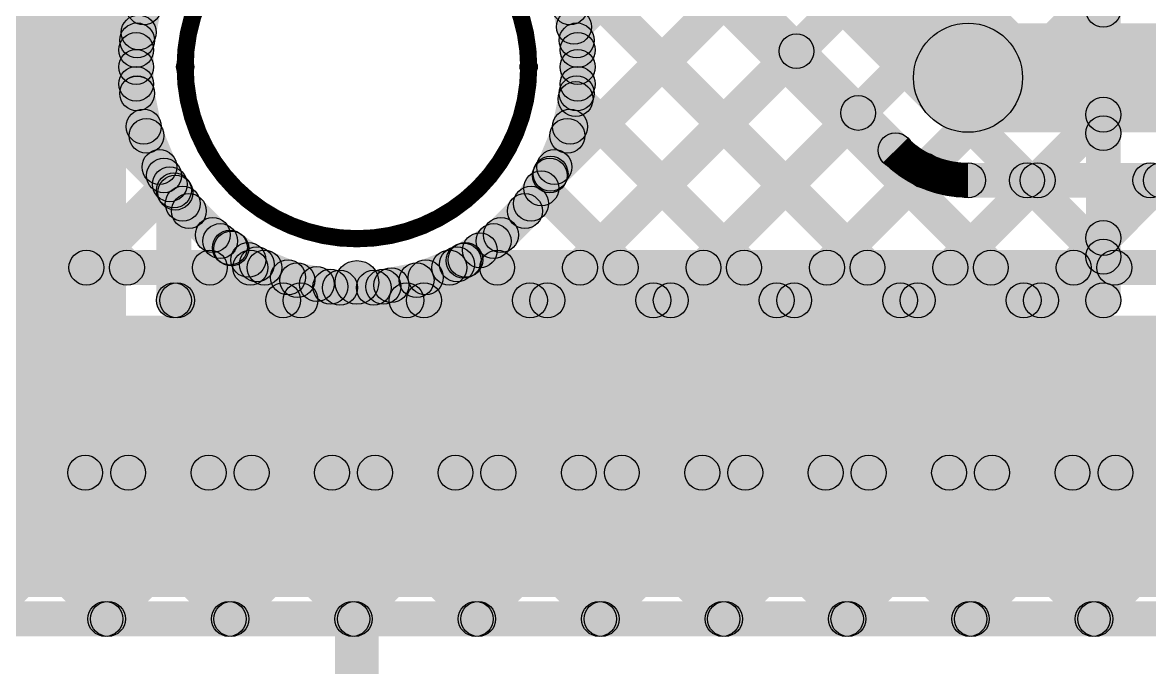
# Model space of a CAD drawing. Header units: millimetres. Extents: x -0.2 to 4.57, y -0.3 to 0.49.
# Drawn here: x 3.3486 to 3.6068, y 0.0199 to 0.1676 of the extents above; entities that cross this region are included whole.
import ezdxf

# ---------------------------------------------------------------- set-up
doc = ezdxf.new("R2010")
doc.units = ezdxf.units.MM
doc.header["$MEASUREMENT"] = 0
for name, color, linetype in [('BottomLayer', 5, 'Continuous'), ('Mechanical1', 6, 'Continuous'), ('Mechanical2', 216, 'Continuous'), ('MultiLayer', 9, 'Continuous'), ('TopLayer', 1, 'Continuous')]:
    doc.layers.add(name, color=color, linetype=linetype)

msp = doc.modelspace()

# ---------------------------------------------------------------- hatches: boundary and pattern name
at = {"layer": 'BottomLayer'}
for points in [[(3.49042, 0.21216), (3.5081, 0.22984), (3.5741, 0.16384), (3.55642, 0.14616)], [(3.28367, 0.19467), (3.28933, 0.20033), (3.37533, 0.11433), (3.36967, 0.10867)], [(3.30947, 0.10867), (3.30381, 0.11433), (3.38981, 0.20033), (3.39547, 0.19467)], [(3.31196, 0.19467), (3.31761, 0.20033), (3.38642, 0.13152), (3.38077, 0.12586)], [(3.34024, 0.19467), (3.3459, 0.20033), (3.37802, 0.16821), (3.37236, 0.16255)], [(3.48166, 0.19467), (3.48732, 0.20033), (3.57332, 0.11433), (3.56766, 0.10867)], [(3.4867, 0.19467), (3.49236, 0.20033), (3.55146, 0.14123), (3.5458, 0.13557)], [(3.47778, 0.16384), (3.47212, 0.16949), (3.49483, 0.1922), (3.50048, 0.18654)], [(3.46269, 0.18536), (3.46834, 0.19102), (3.54504, 0.11433), (3.53938, 0.10867)], [(3.47241, 0.13019), (3.46676, 0.13585), (3.50897, 0.17806), (3.51463, 0.1724)], [(3.37875, 0.16277), (3.3709, 0.16433), (3.37242, 0.17193), (3.38026, 0.17037)], [(3.47013, 0.17037), (3.47798, 0.17193), (3.47949, 0.16433), (3.47164, 0.16277)], [(3.56526, 0.1425), (3.56526, 0.1675), (3.65026, 0.1675), (3.65026, 0.1425)], [(3.47918, 0.10867), (3.47352, 0.11433), (3.52311, 0.16392), (3.52877, 0.15826)], [(3.37861, 0.15748), (3.37061, 0.15748), (3.37061, 0.16136), (3.37861, 0.16136)], [(3.47978, 0.15748), (3.47178, 0.15748), (3.47178, 0.16136), (3.47978, 0.16136)], [(3.37861, 0.1536), (3.37061, 0.1536), (3.37061, 0.15748), (3.37861, 0.15748)], [(3.47978, 0.1536), (3.47178, 0.1536), (3.47178, 0.15748), (3.47978, 0.15748)], [(3.33776, 0.10867), (3.3321, 0.11433), (3.372, 0.15423), (3.37766, 0.14857)], [(3.47248, 0.14728), (3.47814, 0.15294), (3.51675, 0.11433), (3.51109, 0.10867)], [(3.3709, 0.15063), (3.37875, 0.1522), (3.38026, 0.14459), (3.37242, 0.14303)], [(3.47798, 0.14303), (3.47013, 0.14459), (3.47164, 0.15219), (3.47949, 0.15063)], [(3.50746, 0.10867), (3.50181, 0.11433), (3.53725, 0.14977), (3.54291, 0.14412)], [(3.37328, 0.14017), (3.38067, 0.14324), (3.38364, 0.13607), (3.37625, 0.13301)], [(3.47414, 0.13301), (3.46675, 0.13607), (3.46972, 0.14324), (3.47711, 0.14017)], [(3.37766, 0.13038), (3.38431, 0.13482), (3.38862, 0.12837), (3.38196, 0.12393)], [(3.46843, 0.12393), (3.46178, 0.12837), (3.46609, 0.13482), (3.47274, 0.13038)], [(3.53575, 0.10867), (3.53009, 0.11433), (3.55236, 0.1366), (3.55802, 0.13094)], [(3.56403, 0.10867), (3.55837, 0.11433), (3.57837, 0.13433), (3.58403, 0.12867)], [(3.56526, 0.1275), (3.56526, 0.1355), (3.65026, 0.1355), (3.65026, 0.1275)], [(3.57595, 0.12867), (3.5816, 0.13433), (3.6016, 0.11433), (3.59595, 0.10867)], [(3.59231, 0.10867), (3.58666, 0.11433), (3.60666, 0.13433), (3.61231, 0.12867)], [(3.60423, 0.12867), (3.60989, 0.13433), (3.62989, 0.11433), (3.62423, 0.10867)], [(3.36604, 0.10867), (3.36038, 0.11433), (3.37949, 0.13343), (3.38515, 0.12777)], [(3.46463, 0.12685), (3.47029, 0.13251), (3.48847, 0.11433), (3.48281, 0.10867)], [(3.38386, 0.12162), (3.38951, 0.12728), (3.395, 0.1218), (3.38934, 0.11614)], [(3.46105, 0.11614), (3.4554, 0.1218), (3.46088, 0.12728), (3.46654, 0.12162)], [(3.39432, 0.10867), (3.38867, 0.11433), (3.39326, 0.11892), (3.39892, 0.11326)], [(3.39165, 0.11425), (3.39609, 0.1209), (3.40254, 0.11659), (3.39809, 0.10994)], [(3.4523, 0.10994), (3.44785, 0.11659), (3.4543, 0.1209), (3.45875, 0.11425)], [(3.39358, 0.11305), (3.39923, 0.11871), (3.40361, 0.11433), (3.39796, 0.10867)], [(3.45055, 0.11264), (3.45621, 0.1183), (3.46018, 0.11433), (3.45453, 0.10867)], [(2.76194, 0.1075), (2.76194, 0.1155), (3.40402, 0.1155), (3.40402, 0.1075)], [(3.44637, 0.1075), (3.44637, 0.1155), (4.17479, 0.1155), (4.17479, 0.1075)], [(2.75126, 0.0755), (2.75126, 0.1005), (4.18547, 0.1005), (4.18547, 0.0755)], [(2.76194, 0.0605), (2.76194, 0.0685), (4.17479, 0.0685), (4.17479, 0.0605)], [(3.33182, 0.06167), (3.33748, 0.06733), (3.37098, 0.03383), (3.36532, 0.02817)], [(3.34211, 0.02817), (3.33645, 0.03383), (3.36995, 0.06733), (3.37561, 0.06167)], [(3.3601, 0.06167), (3.36576, 0.06733), (3.39926, 0.03383), (3.3936, 0.02817)], [(3.37039, 0.02817), (3.36474, 0.03383), (3.39824, 0.06733), (3.40389, 0.06167)], [(3.38839, 0.06167), (3.39405, 0.06733), (3.42755, 0.03383), (3.42189, 0.02817)], [(3.39868, 0.02817), (3.39302, 0.03383), (3.42652, 0.06733), (3.43218, 0.06167)], [(3.41667, 0.06167), (3.42233, 0.06733), (3.45583, 0.03383), (3.45017, 0.02817)], [(3.42696, 0.02817), (3.42131, 0.03383), (3.45481, 0.06733), (3.46046, 0.06167)], [(3.44496, 0.06167), (3.45061, 0.06733), (3.48411, 0.03383), (3.47846, 0.02817)], [(3.45525, 0.02817), (3.44959, 0.03383), (3.48309, 0.06733), (3.48875, 0.06167)], [(3.47324, 0.06167), (3.4789, 0.06733), (3.5124, 0.03383), (3.50674, 0.02817)], [(3.48353, 0.02817), (3.47787, 0.03383), (3.51137, 0.06733), (3.51703, 0.06167)], [(3.50153, 0.06167), (3.50718, 0.06733), (3.54068, 0.03383), (3.53503, 0.02817)], [(3.51181, 0.02817), (3.50616, 0.03383), (3.53966, 0.06733), (3.54531, 0.06167)], [(3.52981, 0.06167), (3.53547, 0.06733), (3.56897, 0.03383), (3.56331, 0.02817)], [(3.5401, 0.02817), (3.53444, 0.03383), (3.56794, 0.06733), (3.5736, 0.06167)], [(3.55809, 0.06167), (3.56375, 0.06733), (3.59725, 0.03383), (3.59159, 0.02817)], [(3.56838, 0.02817), (3.56273, 0.03383), (3.59623, 0.06733), (3.60188, 0.06167)], [(3.58638, 0.06167), (3.59204, 0.06733), (3.62554, 0.03383), (3.61988, 0.02817)], [(3.59667, 0.02817), (3.59101, 0.03383), (3.62451, 0.06733), (3.63017, 0.06167)], [(0.05826, 0.027), (0.05826, 0.035), (4.48726, 0.035), (4.48726, 0.027)]]:
    msp.add_hatch(color=5, dxfattribs=at).paths.add_polyline_path(points)
h = msp.add_hatch(color=5, dxfattribs=at)
edge = h.paths.add_edge_path()
edge.add_arc((3.37634, 0.17115), 0.004, 0, 360)
h = msp.add_hatch(color=5, dxfattribs=at)
edge = h.paths.add_edge_path()
edge.add_arc((3.47405, 0.17115), 0.004, 0, 360)
h = msp.add_hatch(color=5, dxfattribs=at)
edge = h.paths.add_edge_path()
edge.add_arc((3.47495, 0.16666), 0.004, 0, 360)
h = msp.add_hatch(color=5, dxfattribs=at)
edge = h.paths.add_edge_path()
edge.add_arc((3.37519, 0.16538), 0.004, 0, 360)
h = msp.add_hatch(color=5, dxfattribs=at)
edge = h.paths.add_edge_path()
edge.add_arc((3.37461, 0.16136), 0.004, 0, 360)
h = msp.add_hatch(color=5, dxfattribs=at)
edge = h.paths.add_edge_path()
edge.add_arc((3.37483, 0.16355), 0.004, 0, 360)
h = msp.add_hatch(color=5, dxfattribs=at)
edge = h.paths.add_edge_path()
edge.add_arc((3.47557, 0.16355), 0.004, 0, 360)
h = msp.add_hatch(color=5, dxfattribs=at)
edge = h.paths.add_edge_path()
edge.add_arc((3.47578, 0.16136), 0.004, 0, 360)
h = msp.add_hatch(color=5, dxfattribs=at)
edge = h.paths.add_edge_path()
edge.add_arc((3.56526, 0.155), 0.0125, 0, 360)
h = msp.add_hatch(color=5, dxfattribs=at)
edge = h.paths.add_edge_path()
edge.add_arc((3.56526, 0.155), 0.0125, 0, 360)
h = msp.add_hatch(color=5, dxfattribs=at)
edge = h.paths.add_edge_path()
edge.add_arc((3.52594, 0.16109), 0.004, 0, 360)
h = msp.add_hatch(color=5, dxfattribs=at)
edge = h.paths.add_edge_path()
edge.add_arc((3.37461, 0.15748), 0.004, 0, 360)
h = msp.add_hatch(color=5, dxfattribs=at)
edge = h.paths.add_edge_path()
edge.add_arc((3.37461, 0.15748), 0.004, 0, 360)
h = msp.add_hatch(color=5, dxfattribs=at)
edge = h.paths.add_edge_path()
edge.add_arc((3.47578, 0.15748), 0.004, 0, 360)
h = msp.add_hatch(color=5, dxfattribs=at)
edge = h.paths.add_edge_path()
edge.add_arc((3.47578, 0.15748), 0.004, 0, 360)
h = msp.add_hatch(color=5, dxfattribs=at)
edge = h.paths.add_edge_path()
edge.add_arc((3.37461, 0.1536), 0.004, 0, 360)
h = msp.add_hatch(color=5, dxfattribs=at)
edge = h.paths.add_edge_path()
edge.add_arc((3.47578, 0.1536), 0.004, 0, 360)
h = msp.add_hatch(color=5, dxfattribs=at)
edge = h.paths.add_edge_path()
edge.add_arc((3.37483, 0.15141), 0.004, 0, 360)
h = msp.add_hatch(color=5, dxfattribs=at)
edge = h.paths.add_edge_path()
edge.add_arc((3.37483, 0.1514), 0.004, 0, 360)
h = msp.add_hatch(color=5, dxfattribs=at)
edge = h.paths.add_edge_path()
edge.add_arc((3.47557, 0.15141), 0.004, 0, 360)
h = msp.add_hatch(color=5, dxfattribs=at)
edge = h.paths.add_edge_path()
edge.add_arc((3.47531, 0.15011), 0.004, 0, 360)
h = msp.add_hatch(color=5, dxfattribs=at)
edge = h.paths.add_edge_path()
edge.add_arc((3.54008, 0.14695), 0.004, 0, 360)
h = msp.add_hatch(color=5, dxfattribs=at)
edge = h.paths.add_edge_path()
edge.add_arc((3.37634, 0.14381), 0.004, 0, 360)
h = msp.add_hatch(color=5, dxfattribs=at)
edge = h.paths.add_edge_path()
edge.add_arc((3.47405, 0.14381), 0.004, 0, 360)
h = msp.add_hatch(color=5, dxfattribs=at)
edge = h.paths.add_edge_path()
edge.add_arc((3.37698, 0.1417), 0.004, 0, 360)
h = msp.add_hatch(color=5, dxfattribs=at)
edge = h.paths.add_edge_path()
edge.add_arc((3.47342, 0.1417), 0.004, 0, 360)
h = msp.add_hatch(color=5, dxfattribs=at)
edge = h.paths.add_edge_path()
edge.add_arc((3.54863, 0.1384), 0.004, 0, 360)
h = msp.add_hatch(color=5, dxfattribs=at)
edge = h.paths.add_edge_path()
edge.add_arc((3.54863, 0.1384), 0.004, 0, 360)
h = msp.add_hatch(color=5, dxfattribs=at)
edge = h.paths.add_edge_path()
edge.add_arc((3.54865, 0.13838), 0.004, 0, 360)
h = msp.add_hatch(color=5, dxfattribs=at)
edge = h.paths.add_edge_path()
edge.add_arc((3.37995, 0.13454), 0.004, 0, 360)
h = msp.add_hatch(color=5, dxfattribs=at)
edge = h.paths.add_edge_path()
edge.add_arc((3.46958, 0.13302), 0.004, 0, 360)
h = msp.add_hatch(color=5, dxfattribs=at)
edge = h.paths.add_edge_path()
edge.add_arc((3.47045, 0.13454), 0.004, 0, 360)
h = msp.add_hatch(color=5, dxfattribs=at)
edge = h.paths.add_edge_path()
edge.add_arc((3.55519, 0.13377), 0.004, 0, 360)
h = msp.add_hatch(color=5, dxfattribs=at)
edge = h.paths.add_edge_path()
edge.add_arc((3.38098, 0.1326), 0.004, 0, 360)
h = msp.add_hatch(color=5, dxfattribs=at)
edge = h.paths.add_edge_path()
edge.add_arc((3.38232, 0.1306), 0.004, 0, 360)
h = msp.add_hatch(color=5, dxfattribs=at)
edge = h.paths.add_edge_path()
edge.add_arc((3.46941, 0.1326), 0.004, 0, 360)
h = msp.add_hatch(color=5, dxfattribs=at)
edge = h.paths.add_edge_path()
edge.add_arc((3.56526, 0.1315), 0.004, 0, 360)
h = msp.add_hatch(color=5, dxfattribs=at)
edge = h.paths.add_edge_path()
edge.add_arc((3.56526, 0.1315), 0.004, 0, 360)
h = msp.add_hatch(color=5, dxfattribs=at)
edge = h.paths.add_edge_path()
edge.add_arc((3.56526, 0.1315), 0.004, 0, 360)
h = msp.add_hatch(color=5, dxfattribs=at)
edge = h.paths.add_edge_path()
edge.add_arc((3.57878, 0.1315), 0.004, 0, 360)
h = msp.add_hatch(color=5, dxfattribs=at)
edge = h.paths.add_edge_path()
edge.add_arc((3.5812, 0.1315), 0.004, 0, 360)
h = msp.add_hatch(color=5, dxfattribs=at)
edge = h.paths.add_edge_path()
edge.add_arc((3.60706, 0.1315), 0.004, 0, 360)
h = msp.add_hatch(color=5, dxfattribs=at)
edge = h.paths.add_edge_path()
edge.add_arc((3.60949, 0.1315), 0.004, 0, 360)
h = msp.add_hatch(color=5, dxfattribs=at)
edge = h.paths.add_edge_path()
edge.add_arc((3.3836, 0.12869), 0.004, 0, 360)
h = msp.add_hatch(color=5, dxfattribs=at)
edge = h.paths.add_edge_path()
edge.add_arc((3.46746, 0.12968), 0.004, 0, 360)
h = msp.add_hatch(color=5, dxfattribs=at)
edge = h.paths.add_edge_path()
edge.add_arc((3.38529, 0.12615), 0.004, 0, 360)
h = msp.add_hatch(color=5, dxfattribs=at)
edge = h.paths.add_edge_path()
edge.add_arc((3.4651, 0.12615), 0.004, 0, 360)
h = msp.add_hatch(color=5, dxfattribs=at)
edge = h.paths.add_edge_path()
edge.add_arc((3.38669, 0.12445), 0.004, 0, 360)
h = msp.add_hatch(color=5, dxfattribs=at)
edge = h.paths.add_edge_path()
edge.add_arc((3.46371, 0.12445), 0.004, 0, 360)
h = msp.add_hatch(color=5, dxfattribs=at)
edge = h.paths.add_edge_path()
edge.add_arc((3.39217, 0.11897), 0.004, 0, 360)
h = msp.add_hatch(color=5, dxfattribs=at)
edge = h.paths.add_edge_path()
edge.add_arc((3.39387, 0.11757), 0.004, 0, 360)
h = msp.add_hatch(color=5, dxfattribs=at)
edge = h.paths.add_edge_path()
edge.add_arc((3.45652, 0.11757), 0.004, 0, 360)
h = msp.add_hatch(color=5, dxfattribs=at)
edge = h.paths.add_edge_path()
edge.add_arc((3.45822, 0.11897), 0.004, 0, 360)
h = msp.add_hatch(color=5, dxfattribs=at)
edge = h.paths.add_edge_path()
edge.add_arc((3.39609, 0.11609), 0.004, 0, 360)
h = msp.add_hatch(color=5, dxfattribs=at)
edge = h.paths.add_edge_path()
edge.add_arc((3.3964, 0.11588), 0.004, 0, 360)
h = msp.add_hatch(color=5, dxfattribs=at)
edge = h.paths.add_edge_path()
edge.add_arc((3.45338, 0.11547), 0.004, 0, 360)
h = msp.add_hatch(color=5, dxfattribs=at)
edge = h.paths.add_edge_path()
edge.add_arc((3.40032, 0.11327), 0.004, 0, 360)
h = msp.add_hatch(color=5, dxfattribs=at)
edge = h.paths.add_edge_path()
edge.add_arc((3.45008, 0.11327), 0.004, 0, 360)
h = msp.add_hatch(color=5, dxfattribs=at)
edge = h.paths.add_edge_path()
edge.add_arc((3.36321, 0.1115), 0.004, 0, 360)
h = msp.add_hatch(color=5, dxfattribs=at)
edge = h.paths.add_edge_path()
edge.add_arc((3.3725, 0.1115), 0.004, 0, 360)
h = msp.add_hatch(color=5, dxfattribs=at)
edge = h.paths.add_edge_path()
edge.add_arc((3.3915, 0.1115), 0.004, 0, 360)
h = msp.add_hatch(color=5, dxfattribs=at)
edge = h.paths.add_edge_path()
edge.add_arc((3.40079, 0.1115), 0.004, 0, 360)
h = msp.add_hatch(color=5, dxfattribs=at)
edge = h.paths.add_edge_path()
edge.add_arc((3.40402, 0.1115), 0.004, 0, 360)
h = msp.add_hatch(color=5, dxfattribs=at)
edge = h.paths.add_edge_path()
edge.add_arc((3.44637, 0.1115), 0.004, 0, 360)
h = msp.add_hatch(color=5, dxfattribs=at)
edge = h.paths.add_edge_path()
edge.add_arc((3.45735, 0.1115), 0.004, 0, 360)
h = msp.add_hatch(color=5, dxfattribs=at)
edge = h.paths.add_edge_path()
edge.add_arc((3.47635, 0.1115), 0.004, 0, 360)
h = msp.add_hatch(color=5, dxfattribs=at)
edge = h.paths.add_edge_path()
edge.add_arc((3.48564, 0.1115), 0.004, 0, 360)
h = msp.add_hatch(color=5, dxfattribs=at)
edge = h.paths.add_edge_path()
edge.add_arc((3.50463, 0.1115), 0.004, 0, 360)
h = msp.add_hatch(color=5, dxfattribs=at)
edge = h.paths.add_edge_path()
edge.add_arc((3.51392, 0.1115), 0.004, 0, 360)
h = msp.add_hatch(color=5, dxfattribs=at)
edge = h.paths.add_edge_path()
edge.add_arc((3.53292, 0.1115), 0.004, 0, 360)
h = msp.add_hatch(color=5, dxfattribs=at)
edge = h.paths.add_edge_path()
edge.add_arc((3.54221, 0.1115), 0.004, 0, 360)
h = msp.add_hatch(color=5, dxfattribs=at)
edge = h.paths.add_edge_path()
edge.add_arc((3.5612, 0.1115), 0.004, 0, 360)
h = msp.add_hatch(color=5, dxfattribs=at)
edge = h.paths.add_edge_path()
edge.add_arc((3.57049, 0.1115), 0.004, 0, 360)
h = msp.add_hatch(color=5, dxfattribs=at)
edge = h.paths.add_edge_path()
edge.add_arc((3.58949, 0.1115), 0.004, 0, 360)
h = msp.add_hatch(color=5, dxfattribs=at)
edge = h.paths.add_edge_path()
edge.add_arc((3.59878, 0.1115), 0.004, 0, 360)
h = msp.add_hatch(color=5, dxfattribs=at)
edge = h.paths.add_edge_path()
edge.add_arc((3.36293, 0.0645), 0.004, 0, 360)
h = msp.add_hatch(color=5, dxfattribs=at)
edge = h.paths.add_edge_path()
edge.add_arc((3.37278, 0.0645), 0.004, 0, 360)
h = msp.add_hatch(color=5, dxfattribs=at)
edge = h.paths.add_edge_path()
edge.add_arc((3.39122, 0.0645), 0.004, 0, 360)
h = msp.add_hatch(color=5, dxfattribs=at)
edge = h.paths.add_edge_path()
edge.add_arc((3.40106, 0.0645), 0.004, 0, 360)
h = msp.add_hatch(color=5, dxfattribs=at)
edge = h.paths.add_edge_path()
edge.add_arc((3.4195, 0.0645), 0.004, 0, 360)
h = msp.add_hatch(color=5, dxfattribs=at)
edge = h.paths.add_edge_path()
edge.add_arc((3.42935, 0.0645), 0.004, 0, 360)
h = msp.add_hatch(color=5, dxfattribs=at)
edge = h.paths.add_edge_path()
edge.add_arc((3.44779, 0.0645), 0.004, 0, 360)
h = msp.add_hatch(color=5, dxfattribs=at)
edge = h.paths.add_edge_path()
edge.add_arc((3.45763, 0.0645), 0.004, 0, 360)
h = msp.add_hatch(color=5, dxfattribs=at)
edge = h.paths.add_edge_path()
edge.add_arc((3.47607, 0.0645), 0.004, 0, 360)
h = msp.add_hatch(color=5, dxfattribs=at)
edge = h.paths.add_edge_path()
edge.add_arc((3.48592, 0.0645), 0.004, 0, 360)
h = msp.add_hatch(color=5, dxfattribs=at)
edge = h.paths.add_edge_path()
edge.add_arc((3.50435, 0.0645), 0.004, 0, 360)
h = msp.add_hatch(color=5, dxfattribs=at)
edge = h.paths.add_edge_path()
edge.add_arc((3.5142, 0.0645), 0.004, 0, 360)
h = msp.add_hatch(color=5, dxfattribs=at)
edge = h.paths.add_edge_path()
edge.add_arc((3.53264, 0.0645), 0.004, 0, 360)
h = msp.add_hatch(color=5, dxfattribs=at)
edge = h.paths.add_edge_path()
edge.add_arc((3.54249, 0.0645), 0.004, 0, 360)
h = msp.add_hatch(color=5, dxfattribs=at)
edge = h.paths.add_edge_path()
edge.add_arc((3.56092, 0.0645), 0.004, 0, 360)
h = msp.add_hatch(color=5, dxfattribs=at)
edge = h.paths.add_edge_path()
edge.add_arc((3.57077, 0.0645), 0.004, 0, 360)
h = msp.add_hatch(color=5, dxfattribs=at)
edge = h.paths.add_edge_path()
edge.add_arc((3.58921, 0.0645), 0.004, 0, 360)
h = msp.add_hatch(color=5, dxfattribs=at)
edge = h.paths.add_edge_path()
edge.add_arc((3.59905, 0.0645), 0.004, 0, 360)
h = msp.add_hatch(color=5, dxfattribs=at)
edge = h.paths.add_edge_path()
edge.add_arc((3.36756, 0.031), 0.004, 0, 360)
h = msp.add_hatch(color=5, dxfattribs=at)
edge = h.paths.add_edge_path()
edge.add_arc((3.36815, 0.031), 0.004, 0, 360)
h = msp.add_hatch(color=5, dxfattribs=at)
edge = h.paths.add_edge_path()
edge.add_arc((3.39585, 0.031), 0.004, 0, 360)
h = msp.add_hatch(color=5, dxfattribs=at)
edge = h.paths.add_edge_path()
edge.add_arc((3.39643, 0.031), 0.004, 0, 360)
h = msp.add_hatch(color=5, dxfattribs=at)
edge = h.paths.add_edge_path()
edge.add_arc((3.42413, 0.031), 0.004, 0, 360)
h = msp.add_hatch(color=5, dxfattribs=at)
edge = h.paths.add_edge_path()
edge.add_arc((3.42472, 0.031), 0.004, 0, 360)
h = msp.add_hatch(color=5, dxfattribs=at)
edge = h.paths.add_edge_path()
edge.add_arc((3.45242, 0.031), 0.004, 0, 360)
h = msp.add_hatch(color=5, dxfattribs=at)
edge = h.paths.add_edge_path()
edge.add_arc((3.453, 0.031), 0.004, 0, 360)
h = msp.add_hatch(color=5, dxfattribs=at)
edge = h.paths.add_edge_path()
edge.add_arc((3.4807, 0.031), 0.004, 0, 360)
h = msp.add_hatch(color=5, dxfattribs=at)
edge = h.paths.add_edge_path()
edge.add_arc((3.48129, 0.031), 0.004, 0, 360)
h = msp.add_hatch(color=5, dxfattribs=at)
edge = h.paths.add_edge_path()
edge.add_arc((3.50899, 0.031), 0.004, 0, 360)
h = msp.add_hatch(color=5, dxfattribs=at)
edge = h.paths.add_edge_path()
edge.add_arc((3.50957, 0.031), 0.004, 0, 360)
h = msp.add_hatch(color=5, dxfattribs=at)
edge = h.paths.add_edge_path()
edge.add_arc((3.53727, 0.031), 0.004, 0, 360)
h = msp.add_hatch(color=5, dxfattribs=at)
edge = h.paths.add_edge_path()
edge.add_arc((3.53785, 0.031), 0.004, 0, 360)
h = msp.add_hatch(color=5, dxfattribs=at)
edge = h.paths.add_edge_path()
edge.add_arc((3.56555, 0.031), 0.004, 0, 360)
h = msp.add_hatch(color=5, dxfattribs=at)
edge = h.paths.add_edge_path()
edge.add_arc((3.56614, 0.031), 0.004, 0, 360)
h = msp.add_hatch(color=5, dxfattribs=at)
edge = h.paths.add_edge_path()
edge.add_arc((3.59384, 0.031), 0.004, 0, 360)
h = msp.add_hatch(color=5, dxfattribs=at)
edge = h.paths.add_edge_path()
edge.add_arc((3.59442, 0.031), 0.004, 0, 360)
at = {"layer": 'Mechanical1'}
h = msp.add_hatch(color=6, dxfattribs=at)
edge = h.paths.add_edge_path()
edge.add_arc((3.4252, 0.10811), 0.005, 0, 360)
msp.add_hatch(color=6, dxfattribs=at).paths.add_polyline_path([(3.4302, -0.254), (3.4202, -0.254), (3.4202, 0.10811), (3.4302, 0.10811)])
at = {"layer": 'Mechanical2'}
h = msp.add_hatch(color=216, dxfattribs=at)
edge = h.paths.add_edge_path()
edge.add_arc((3.38583, 0.15748), 0.00197, 0, 360)
h = msp.add_hatch(color=216, dxfattribs=at)
edge = h.paths.add_edge_path()
edge.add_arc((3.46457, 0.15748), 0.00197, 0, 360)
at = {"layer": 'TopLayer'}
for points in [[(3.39516, 0.28117), (3.40082, 0.28683), (3.58082, 0.10683), (3.57516, 0.10117)], [(3.42345, 0.28117), (3.4291, 0.28683), (3.59909, 0.11684), (3.59343, 0.11118)], [(3.45173, 0.28117), (3.45739, 0.28683), (3.59909, 0.14512), (3.59343, 0.13947)], [(3.47168, 0.10117), (3.46602, 0.10683), (3.64602, 0.28683), (3.65168, 0.28117)], [(3.47241, 0.13019), (3.46676, 0.13585), (3.61774, 0.28683), (3.62339, 0.28117)], [(3.47778, 0.16384), (3.47212, 0.16949), (3.58945, 0.28683), (3.59511, 0.28117)], [(3.60026, 0.104), (3.59226, 0.104), (3.59226, 0.221), (3.60026, 0.221)], [(3.28826, 0.036), (3.37226, 0.036), (3.37226, 0.208), (3.28826, 0.208)], [(3.49996, 0.10117), (3.49431, 0.10683), (3.59343, 0.20596), (3.59909, 0.2003)], [(3.46269, 0.18536), (3.46834, 0.19102), (3.55254, 0.10683), (3.54688, 0.10117)], [(3.52825, 0.10117), (3.52259, 0.10683), (3.59343, 0.17767), (3.59909, 0.17202)], [(3.47013, 0.17037), (3.47798, 0.17193), (3.47949, 0.16433), (3.47164, 0.16277)], [(3.47978, 0.15748), (3.47178, 0.15748), (3.47178, 0.16136), (3.47978, 0.16136)], [(3.47978, 0.1536), (3.47178, 0.1536), (3.47178, 0.15748), (3.47978, 0.15748)], [(3.47248, 0.14728), (3.47814, 0.15294), (3.52425, 0.10683), (3.51859, 0.10117)], [(3.47798, 0.14303), (3.47013, 0.14459), (3.47164, 0.15219), (3.47949, 0.15063)], [(3.55653, 0.10117), (3.55087, 0.10683), (3.59343, 0.14939), (3.59909, 0.14373)], [(3.47414, 0.13301), (3.46675, 0.13607), (3.46972, 0.14324), (3.47711, 0.14017)], [(3.46843, 0.12393), (3.46178, 0.12837), (3.46609, 0.13482), (3.47274, 0.13038)], [(3.46463, 0.12685), (3.47029, 0.13251), (3.49597, 0.10683), (3.49031, 0.10117)], [(3.38726, 0.104), (3.37926, 0.104), (3.37926, 0.12919), (3.38726, 0.12919)], [(3.37994, 0.12696), (3.38659, 0.13141), (3.38862, 0.12837), (3.38196, 0.12393)], [(3.38386, 0.12162), (3.38951, 0.12728), (3.395, 0.1218), (3.38934, 0.11614)], [(3.46105, 0.11614), (3.4554, 0.1218), (3.46088, 0.12728), (3.46654, 0.12162)], [(3.38682, 0.10117), (3.38117, 0.10683), (3.39326, 0.11892), (3.39892, 0.11326)], [(3.39165, 0.11425), (3.39609, 0.1209), (3.40254, 0.11659), (3.39809, 0.10994)], [(3.4523, 0.10994), (3.44785, 0.11659), (3.4543, 0.1209), (3.45875, 0.11425)], [(3.58481, 0.10117), (3.57916, 0.10683), (3.59343, 0.1211), (3.59909, 0.11545)], [(3.39358, 0.11305), (3.39923, 0.11871), (3.41111, 0.10683), (3.40546, 0.10117)], [(3.45055, 0.11264), (3.45621, 0.1183), (3.46768, 0.10683), (3.46203, 0.10117)], [(3.40073, 0.10853), (3.40379, 0.11592), (3.41095, 0.11296), (3.40789, 0.10557)], [(3.44339, 0.10117), (3.43774, 0.10683), (3.44683, 0.11592), (3.45249, 0.11026)], [(3.4425, 0.10557), (3.43944, 0.11296), (3.44661, 0.11592), (3.44967, 0.10853)], [(3.41074, 0.1047), (3.41231, 0.11255), (3.41991, 0.11103), (3.41835, 0.10319)], [(3.43204, 0.10319), (3.43048, 0.11103), (3.43809, 0.11255), (3.43965, 0.1047)], [(3.41511, 0.10117), (3.40945, 0.10683), (3.41318, 0.11056), (3.41884, 0.1049)], [(3.42132, 0.10289), (3.42132, 0.11089), (3.42907, 0.11089), (3.42907, 0.10289)], [(3.43027, 0.10465), (3.43592, 0.1103), (3.4394, 0.10683), (3.43374, 0.10117)], [(3.38326, 0.1), (3.38326, 0.108), (3.59626, 0.108), (3.59626, 0.1)], [(3.28926, 0.036), (3.67526, 0.036), (3.67526, 0.093), (3.28926, 0.093)]]:
    msp.add_hatch(color=1, dxfattribs=at).paths.add_polyline_path(points)
h = msp.add_hatch(color=1, dxfattribs=at)
edge = h.paths.add_edge_path()
edge.add_arc((3.47405, 0.17115), 0.004, 0, 360)
h = msp.add_hatch(color=1, dxfattribs=at)
edge = h.paths.add_edge_path()
edge.add_arc((3.59626, 0.17058), 0.004, 0, 360)
h = msp.add_hatch(color=1, dxfattribs=at)
edge = h.paths.add_edge_path()
edge.add_arc((3.47495, 0.16666), 0.004, 0, 360)
h = msp.add_hatch(color=1, dxfattribs=at)
edge = h.paths.add_edge_path()
edge.add_arc((3.47557, 0.16355), 0.004, 0, 360)
h = msp.add_hatch(color=1, dxfattribs=at)
edge = h.paths.add_edge_path()
edge.add_arc((3.47578, 0.16136), 0.004, 0, 360)
h = msp.add_hatch(color=1, dxfattribs=at)
edge = h.paths.add_edge_path()
edge.add_arc((3.47578, 0.15748), 0.004, 0, 360)
h = msp.add_hatch(color=1, dxfattribs=at)
edge = h.paths.add_edge_path()
edge.add_arc((3.47578, 0.15748), 0.004, 0, 360)
h = msp.add_hatch(color=1, dxfattribs=at)
edge = h.paths.add_edge_path()
edge.add_arc((3.47578, 0.1536), 0.004, 0, 360)
h = msp.add_hatch(color=1, dxfattribs=at)
edge = h.paths.add_edge_path()
edge.add_arc((3.47557, 0.15141), 0.004, 0, 360)
h = msp.add_hatch(color=1, dxfattribs=at)
edge = h.paths.add_edge_path()
edge.add_arc((3.47531, 0.15011), 0.004, 0, 360)
h = msp.add_hatch(color=1, dxfattribs=at)
edge = h.paths.add_edge_path()
edge.add_arc((3.59626, 0.14656), 0.004, 0, 360)
h = msp.add_hatch(color=1, dxfattribs=at)
edge = h.paths.add_edge_path()
edge.add_arc((3.47405, 0.14381), 0.004, 0, 360)
h = msp.add_hatch(color=1, dxfattribs=at)
edge = h.paths.add_edge_path()
edge.add_arc((3.47342, 0.1417), 0.004, 0, 360)
h = msp.add_hatch(color=1, dxfattribs=at)
edge = h.paths.add_edge_path()
edge.add_arc((3.59626, 0.1423), 0.004, 0, 360)
h = msp.add_hatch(color=1, dxfattribs=at)
edge = h.paths.add_edge_path()
edge.add_arc((3.46958, 0.13302), 0.004, 0, 360)
h = msp.add_hatch(color=1, dxfattribs=at)
edge = h.paths.add_edge_path()
edge.add_arc((3.47045, 0.13454), 0.004, 0, 360)
h = msp.add_hatch(color=1, dxfattribs=at)
edge = h.paths.add_edge_path()
edge.add_arc((3.46941, 0.1326), 0.004, 0, 360)
h = msp.add_hatch(color=1, dxfattribs=at)
edge = h.paths.add_edge_path()
edge.add_arc((3.38326, 0.12919), 0.004, 0, 360)
h = msp.add_hatch(color=1, dxfattribs=at)
edge = h.paths.add_edge_path()
edge.add_arc((3.38326, 0.12919), 0.004, 0, 360)
h = msp.add_hatch(color=1, dxfattribs=at)
edge = h.paths.add_edge_path()
edge.add_arc((3.46746, 0.12968), 0.004, 0, 360)
h = msp.add_hatch(color=1, dxfattribs=at)
edge = h.paths.add_edge_path()
edge.add_arc((3.38529, 0.12615), 0.004, 0, 360)
h = msp.add_hatch(color=1, dxfattribs=at)
edge = h.paths.add_edge_path()
edge.add_arc((3.4651, 0.12615), 0.004, 0, 360)
h = msp.add_hatch(color=1, dxfattribs=at)
edge = h.paths.add_edge_path()
edge.add_arc((3.38669, 0.12445), 0.004, 0, 360)
h = msp.add_hatch(color=1, dxfattribs=at)
edge = h.paths.add_edge_path()
edge.add_arc((3.46371, 0.12445), 0.004, 0, 360)
h = msp.add_hatch(color=1, dxfattribs=at)
edge = h.paths.add_edge_path()
edge.add_arc((3.39217, 0.11897), 0.004, 0, 360)
h = msp.add_hatch(color=1, dxfattribs=at)
edge = h.paths.add_edge_path()
edge.add_arc((3.39387, 0.11757), 0.004, 0, 360)
h = msp.add_hatch(color=1, dxfattribs=at)
edge = h.paths.add_edge_path()
edge.add_arc((3.45652, 0.11757), 0.004, 0, 360)
h = msp.add_hatch(color=1, dxfattribs=at)
edge = h.paths.add_edge_path()
edge.add_arc((3.45822, 0.11897), 0.004, 0, 360)
h = msp.add_hatch(color=1, dxfattribs=at)
edge = h.paths.add_edge_path()
edge.add_arc((3.59626, 0.11828), 0.004, 0, 360)
h = msp.add_hatch(color=1, dxfattribs=at)
edge = h.paths.add_edge_path()
edge.add_arc((3.39609, 0.11609), 0.004, 0, 360)
h = msp.add_hatch(color=1, dxfattribs=at)
edge = h.paths.add_edge_path()
edge.add_arc((3.3964, 0.11588), 0.004, 0, 360)
h = msp.add_hatch(color=1, dxfattribs=at)
edge = h.paths.add_edge_path()
edge.add_arc((3.45338, 0.11547), 0.004, 0, 360)
h = msp.add_hatch(color=1, dxfattribs=at)
edge = h.paths.add_edge_path()
edge.add_arc((3.40032, 0.11327), 0.004, 0, 360)
h = msp.add_hatch(color=1, dxfattribs=at)
edge = h.paths.add_edge_path()
edge.add_arc((3.40226, 0.11223), 0.004, 0, 360)
h = msp.add_hatch(color=1, dxfattribs=at)
edge = h.paths.add_edge_path()
edge.add_arc((3.44814, 0.11223), 0.004, 0, 360)
h = msp.add_hatch(color=1, dxfattribs=at)
edge = h.paths.add_edge_path()
edge.add_arc((3.44966, 0.11309), 0.004, 0, 360)
h = msp.add_hatch(color=1, dxfattribs=at)
edge = h.paths.add_edge_path()
edge.add_arc((3.45008, 0.11327), 0.004, 0, 360)
h = msp.add_hatch(color=1, dxfattribs=at)
edge = h.paths.add_edge_path()
edge.add_arc((3.59626, 0.11401), 0.004, 0, 360)
h = msp.add_hatch(color=1, dxfattribs=at)
edge = h.paths.add_edge_path()
edge.add_arc((3.40942, 0.10926), 0.004, 0, 360)
h = msp.add_hatch(color=1, dxfattribs=at)
edge = h.paths.add_edge_path()
edge.add_arc((3.41153, 0.10862), 0.004, 0, 360)
h = msp.add_hatch(color=1, dxfattribs=at)
edge = h.paths.add_edge_path()
edge.add_arc((3.41601, 0.10773), 0.004, 0, 360)
h = msp.add_hatch(color=1, dxfattribs=at)
edge = h.paths.add_edge_path()
edge.add_arc((3.41913, 0.10711), 0.004, 0, 360)
h = msp.add_hatch(color=1, dxfattribs=at)
edge = h.paths.add_edge_path()
edge.add_arc((3.43126, 0.10711), 0.004, 0, 360)
h = msp.add_hatch(color=1, dxfattribs=at)
edge = h.paths.add_edge_path()
edge.add_arc((3.43309, 0.10747), 0.004, 0, 360)
h = msp.add_hatch(color=1, dxfattribs=at)
edge = h.paths.add_edge_path()
edge.add_arc((3.43887, 0.10862), 0.004, 0, 360)
h = msp.add_hatch(color=1, dxfattribs=at)
edge = h.paths.add_edge_path()
edge.add_arc((3.44097, 0.10926), 0.004, 0, 360)
h = msp.add_hatch(color=1, dxfattribs=at)
edge = h.paths.add_edge_path()
edge.add_arc((3.42132, 0.10689), 0.004, 0, 360)
h = msp.add_hatch(color=1, dxfattribs=at)
edge = h.paths.add_edge_path()
edge.add_arc((3.42907, 0.10689), 0.004, 0, 360)
h = msp.add_hatch(color=1, dxfattribs=at)
edge = h.paths.add_edge_path()
edge.add_arc((3.38326, 0.104), 0.004, 0, 360)
h = msp.add_hatch(color=1, dxfattribs=at)
edge = h.paths.add_edge_path()
edge.add_arc((3.38326, 0.104), 0.004, 0, 360)
h = msp.add_hatch(color=1, dxfattribs=at)
edge = h.paths.add_edge_path()
edge.add_arc((3.384, 0.104), 0.004, 0, 360)
h = msp.add_hatch(color=1, dxfattribs=at)
edge = h.paths.add_edge_path()
edge.add_arc((3.40829, 0.104), 0.004, 0, 360)
h = msp.add_hatch(color=1, dxfattribs=at)
edge = h.paths.add_edge_path()
edge.add_arc((3.41228, 0.104), 0.004, 0, 360)
h = msp.add_hatch(color=1, dxfattribs=at)
edge = h.paths.add_edge_path()
edge.add_arc((3.43657, 0.104), 0.004, 0, 360)
h = msp.add_hatch(color=1, dxfattribs=at)
edge = h.paths.add_edge_path()
edge.add_arc((3.44056, 0.104), 0.004, 0, 360)
h = msp.add_hatch(color=1, dxfattribs=at)
edge = h.paths.add_edge_path()
edge.add_arc((3.46485, 0.104), 0.004, 0, 360)
h = msp.add_hatch(color=1, dxfattribs=at)
edge = h.paths.add_edge_path()
edge.add_arc((3.46885, 0.104), 0.004, 0, 360)
h = msp.add_hatch(color=1, dxfattribs=at)
edge = h.paths.add_edge_path()
edge.add_arc((3.49314, 0.104), 0.004, 0, 360)
h = msp.add_hatch(color=1, dxfattribs=at)
edge = h.paths.add_edge_path()
edge.add_arc((3.49713, 0.104), 0.004, 0, 360)
h = msp.add_hatch(color=1, dxfattribs=at)
edge = h.paths.add_edge_path()
edge.add_arc((3.52142, 0.104), 0.004, 0, 360)
h = msp.add_hatch(color=1, dxfattribs=at)
edge = h.paths.add_edge_path()
edge.add_arc((3.52542, 0.104), 0.004, 0, 360)
h = msp.add_hatch(color=1, dxfattribs=at)
edge = h.paths.add_edge_path()
edge.add_arc((3.54971, 0.104), 0.004, 0, 360)
h = msp.add_hatch(color=1, dxfattribs=at)
edge = h.paths.add_edge_path()
edge.add_arc((3.5537, 0.104), 0.004, 0, 360)
h = msp.add_hatch(color=1, dxfattribs=at)
edge = h.paths.add_edge_path()
edge.add_arc((3.57799, 0.104), 0.004, 0, 360)
h = msp.add_hatch(color=1, dxfattribs=at)
edge = h.paths.add_edge_path()
edge.add_arc((3.58199, 0.104), 0.004, 0, 360)
h = msp.add_hatch(color=1, dxfattribs=at)
edge = h.paths.add_edge_path()
edge.add_arc((3.59626, 0.104), 0.004, 0, 360)
h = msp.add_hatch(color=1, dxfattribs=at)
edge = h.paths.add_edge_path()
edge.add_arc((3.59626, 0.104), 0.004, 0, 360)

# ---------------------------------------------------------------- linework, layer by layer
at = {"layer": 'BottomLayer', "const_width": 0.008}
for points in [[(3.56526, 0.1315, -0.199188), (3.54863, 0.1384)], [(3.56526, 0.1315, -0.198912), (3.54865, 0.13838)]]:
    msp.add_lwpolyline(points, format="xyb", dxfattribs=at)
at = {"layer": 'BottomLayer'}
for centre, radius in [((3.37634, 0.17115), 0.004), ((3.47405, 0.17115), 0.004), ((3.47495, 0.16666), 0.004), ((3.37519, 0.16538), 0.004), ((3.37461, 0.16136), 0.004), ((3.37483, 0.16355), 0.004), ((3.47557, 0.16355), 0.004), ((3.47578, 0.16136), 0.004), ((3.56526, 0.155), 0.0125), ((3.56526, 0.155), 0.0125), ((3.52594, 0.16109), 0.004), ((3.37461, 0.15748), 0.004), ((3.37461, 0.15748), 0.004), ((3.47578, 0.15748), 0.004), ((3.47578, 0.15748), 0.004), ((3.37461, 0.1536), 0.004), ((3.47578, 0.1536), 0.004), ((3.37483, 0.15141), 0.004), ((3.37483, 0.1514), 0.004), ((3.47557, 0.15141), 0.004), ((3.47531, 0.15011), 0.004), ((3.54008, 0.14695), 0.004), ((3.37634, 0.14381), 0.004), ((3.47405, 0.14381), 0.004), ((3.37698, 0.1417), 0.004), ((3.47342, 0.1417), 0.004), ((3.54863, 0.1384), 0.004), ((3.54863, 0.1384), 0.004), ((3.54865, 0.13838), 0.004), ((3.37995, 0.13454), 0.004), ((3.46958, 0.13302), 0.004), ((3.47045, 0.13454), 0.004), ((3.55519, 0.13377), 0.004), ((3.38098, 0.1326), 0.004), ((3.38232, 0.1306), 0.004), ((3.46941, 0.1326), 0.004), ((3.56526, 0.1315), 0.004), ((3.56526, 0.1315), 0.004), ((3.56526, 0.1315), 0.004), ((3.57878, 0.1315), 0.004), ((3.5812, 0.1315), 0.004), ((3.60706, 0.1315), 0.004), ((3.60949, 0.1315), 0.004), ((3.3836, 0.12869), 0.004), ((3.46746, 0.12968), 0.004), ((3.38529, 0.12615), 0.004), ((3.4651, 0.12615), 0.004), ((3.38669, 0.12445), 0.004), ((3.46371, 0.12445), 0.004), ((3.39217, 0.11897), 0.004), ((3.39387, 0.11757), 0.004), ((3.45652, 0.11757), 0.004), ((3.45822, 0.11897), 0.004), ((3.39609, 0.11609), 0.004), ((3.3964, 0.11588), 0.004), ((3.45338, 0.11547), 0.004), ((3.40032, 0.11327), 0.004), ((3.45008, 0.11327), 0.004), ((3.36321, 0.1115), 0.004), ((3.3725, 0.1115), 0.004), ((3.3915, 0.1115), 0.004), ((3.40079, 0.1115), 0.004), ((3.40402, 0.1115), 0.004), ((3.44637, 0.1115), 0.004), ((3.45735, 0.1115), 0.004), ((3.47635, 0.1115), 0.004), ((3.48564, 0.1115), 0.004), ((3.50463, 0.1115), 0.004), ((3.51392, 0.1115), 0.004), ((3.53292, 0.1115), 0.004), ((3.54221, 0.1115), 0.004), ((3.5612, 0.1115), 0.004), ((3.57049, 0.1115), 0.004), ((3.58949, 0.1115), 0.004), ((3.59878, 0.1115), 0.004), ((3.36293, 0.0645), 0.004), ((3.37278, 0.0645), 0.004), ((3.39122, 0.0645), 0.004), ((3.40106, 0.0645), 0.004), ((3.4195, 0.0645), 0.004), ((3.42935, 0.0645), 0.004), ((3.44779, 0.0645), 0.004), ((3.45763, 0.0645), 0.004), ((3.47607, 0.0645), 0.004), ((3.48592, 0.0645), 0.004), ((3.50435, 0.0645), 0.004), ((3.5142, 0.0645), 0.004), ((3.53264, 0.0645), 0.004), ((3.54249, 0.0645), 0.004), ((3.56092, 0.0645), 0.004), ((3.57077, 0.0645), 0.004), ((3.58921, 0.0645), 0.004), ((3.59905, 0.0645), 0.004), ((3.36756, 0.031), 0.004), ((3.36815, 0.031), 0.004), ((3.39585, 0.031), 0.004), ((3.39643, 0.031), 0.004), ((3.42413, 0.031), 0.004), ((3.42472, 0.031), 0.004), ((3.45242, 0.031), 0.004), ((3.453, 0.031), 0.004), ((3.4807, 0.031), 0.004), ((3.48129, 0.031), 0.004), ((3.50899, 0.031), 0.004), ((3.50957, 0.031), 0.004), ((3.53727, 0.031), 0.004), ((3.53785, 0.031), 0.004), ((3.56555, 0.031), 0.004), ((3.56614, 0.031), 0.004), ((3.59384, 0.031), 0.004), ((3.59442, 0.031), 0.004)]:
    msp.add_circle(centre, radius, dxfattribs=at)
at = {"layer": 'Mechanical1'}
msp.add_circle((3.4252, 0.10811), 0.005, dxfattribs=at)
at = {"layer": 'Mechanical2', "const_width": 0.00394}
msp.add_lwpolyline([(3.46457, 0.15748, 1), (3.38583, 0.15748, 1)], format="xyb", close=True, dxfattribs=at)
at = {"layer": 'Mechanical2'}
for centre in [(3.38583, 0.15748), (3.46457, 0.15748)]:
    msp.add_circle(centre, 0.00197, dxfattribs=at)
at = {"layer": 'MultiLayer'}
for p, q in [((3.38734, 0.16896), (3.38583, 0.16136)), ((3.46457, 0.16136), (3.46305, 0.16896)), ((3.38583, 0.16136), (3.38583, 0.15748)), ((3.46457, 0.15748), (3.46457, 0.16136)), ((3.38583, 0.15748), (3.38583, 0.15748)), ((3.38583, 0.15748), (3.38583, 0.1536)), ((3.46457, 0.1536), (3.46457, 0.15748)), ((3.38583, 0.1536), (3.38734, 0.146)), ((3.46305, 0.146), (3.46457, 0.1536)), ((3.38734, 0.146), (3.39031, 0.13883)), ((3.46009, 0.13883), (3.46305, 0.146)), ((3.39031, 0.13883), (3.39462, 0.13238)), ((3.45578, 0.13238), (3.46009, 0.13883)), ((3.39462, 0.13238), (3.4001, 0.1269)), ((3.45029, 0.1269), (3.45578, 0.13238)), ((3.4001, 0.1269), (3.40655, 0.12259)), ((3.44385, 0.12259), (3.45029, 0.1269)), ((3.40655, 0.12259), (3.41371, 0.11962)), ((3.43668, 0.11962), (3.44385, 0.12259)), ((3.41371, 0.11962), (3.42132, 0.11811)), ((3.42907, 0.11811), (3.43668, 0.11962)), ((3.42132, 0.11811), (3.4252, 0.11811)), ((3.4252, 0.11811), (3.42907, 0.11811))]:
    msp.add_line(p, q, dxfattribs=at)
at = {"layer": 'TopLayer'}
for centre in [(3.47405, 0.17115), (3.59626, 0.17058), (3.47495, 0.16666), (3.47557, 0.16355), (3.47578, 0.16136), (3.47578, 0.15748), (3.47578, 0.15748), (3.47578, 0.1536), (3.47557, 0.15141), (3.47531, 0.15011), (3.59626, 0.14656), (3.47405, 0.14381), (3.47342, 0.1417), (3.59626, 0.1423), (3.46958, 0.13302), (3.47045, 0.13454), (3.46941, 0.1326), (3.38326, 0.12919), (3.38326, 0.12919), (3.46746, 0.12968), (3.38529, 0.12615), (3.4651, 0.12615), (3.38669, 0.12445), (3.46371, 0.12445), (3.39217, 0.11897), (3.39387, 0.11757), (3.45652, 0.11757), (3.45822, 0.11897), (3.59626, 0.11828), (3.39609, 0.11609), (3.3964, 0.11588), (3.45338, 0.11547), (3.40032, 0.11327), (3.40226, 0.11223), (3.44814, 0.11223), (3.44966, 0.11309), (3.45008, 0.11327), (3.59626, 0.11401), (3.40942, 0.10926), (3.41153, 0.10862), (3.41601, 0.10773), (3.41913, 0.10711), (3.43126, 0.10711), (3.43309, 0.10747), (3.43887, 0.10862), (3.44097, 0.10926), (3.42132, 0.10689), (3.42907, 0.10689), (3.38326, 0.104), (3.38326, 0.104), (3.384, 0.104), (3.40829, 0.104), (3.41228, 0.104), (3.43657, 0.104), (3.44056, 0.104), (3.46485, 0.104), (3.46885, 0.104), (3.49314, 0.104), (3.49713, 0.104), (3.52142, 0.104), (3.52542, 0.104), (3.54971, 0.104), (3.5537, 0.104), (3.57799, 0.104), (3.58199, 0.104), (3.59626, 0.104), (3.59626, 0.104)]:
    msp.add_circle(centre, 0.004, dxfattribs=at)

doc.saveas('drawing.dxf')
